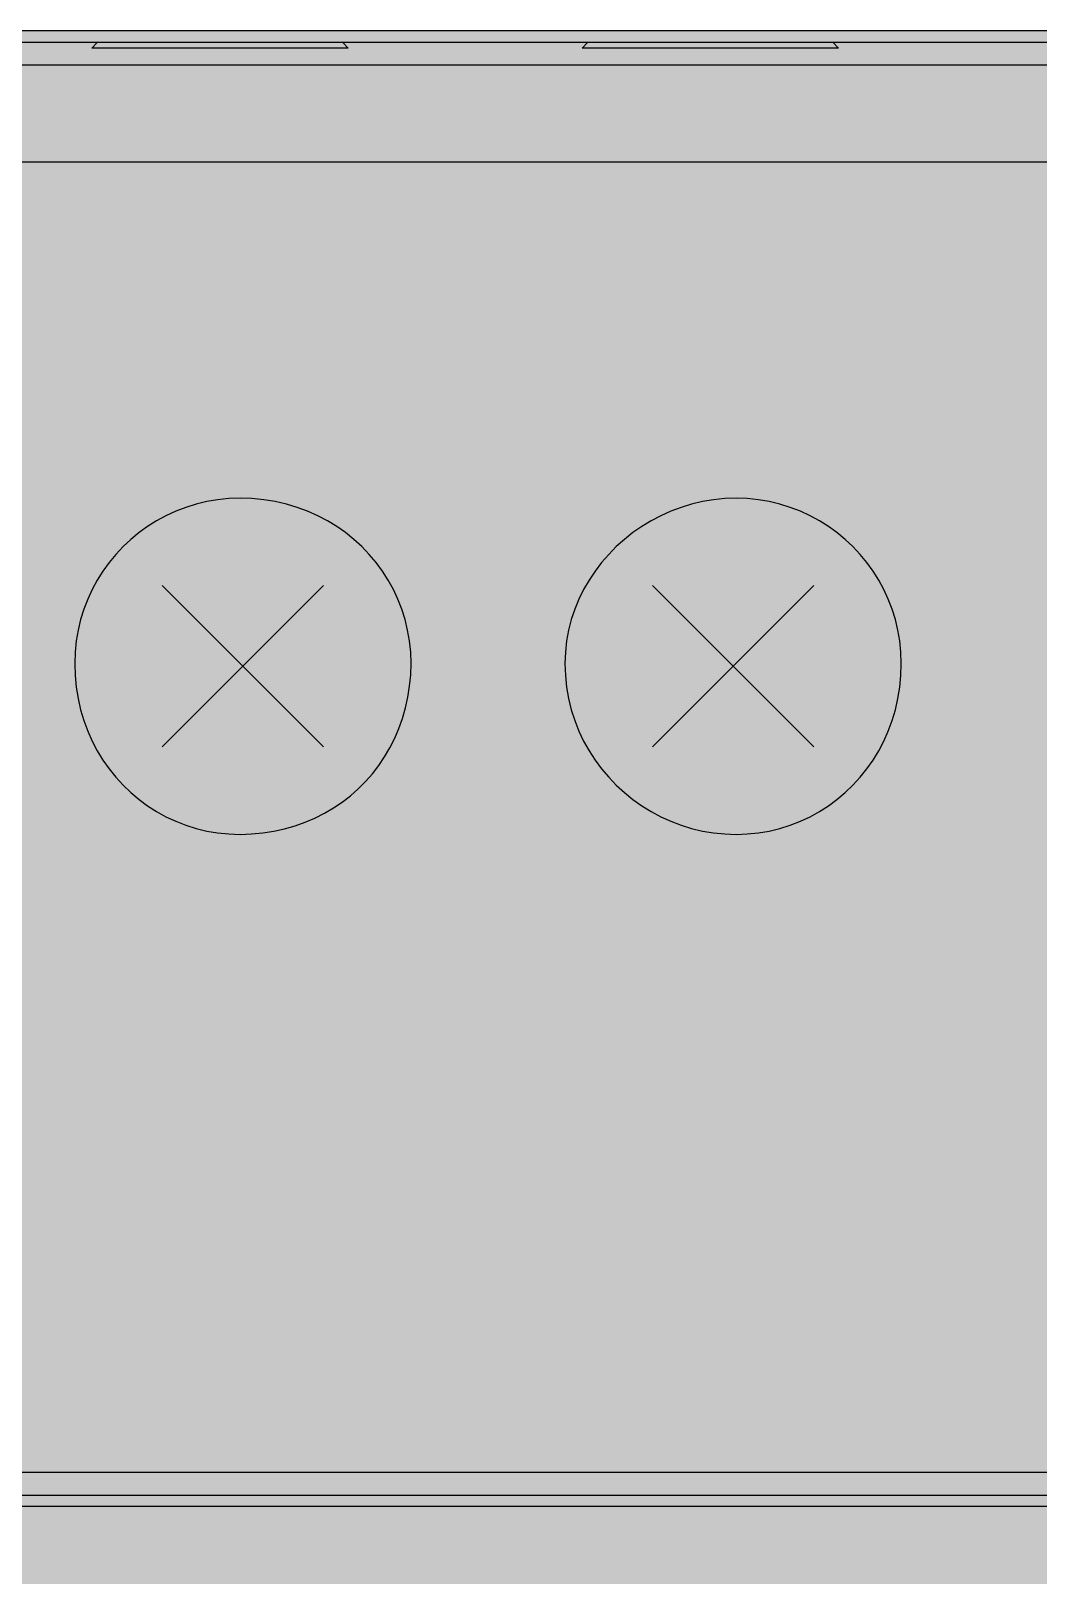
# Model space of a CAD drawing. Header units: millimetres. Extents: x 0 to 966, y -664 to 90.
# Drawn here: x 608.58 to 624.16, y -63.89 to -40 of the extents above; entities that cross this region are included whole.
import ezdxf

# ---------------------------------------------------------------- set-up
doc = ezdxf.new("R2010")
doc.units = ezdxf.units.MM
for name, color, linetype in [('HDL_BODY', 7, 'Continuous'), ('HDL_COLOUR', 7, 'Continuous'), ('HDL_DETAIL', 7, 'Continuous'), ('HDL_PRINT', 7, 'Continuous')]:
    doc.layers.add(name, color=color, linetype=linetype)

# ---------------------------------------------------------------- blocks, each defined once
blk = doc.blocks.new('M_R8.16.1_FRONT')
at = {"layer": 'HDL_BODY', "true_color": 0x202126}
blk.add_hatch(color=250, dxfattribs=at).paths.add_polyline_path([(0, 0), (144, 0), (144, 90), (0, 90)])
at = {"layer": 'HDL_BODY', "true_color": 0x2a2a30}
blk.add_hatch(color=250, dxfattribs=at).paths.add_polyline_path([(0.4, 20.52), (143.6, 20.52), (143.6, 68.31), (0.4, 68.31)])
at = {"layer": 'HDL_COLOUR', "true_color": 0x1a332c}
for points in [[(114.46, 80.215), (114.455, 80.39), (114.437, 80.562), (114.408, 80.73), (114.369, 80.894), (114.318, 81.054), (114.258, 81.209), (114.188, 81.36), (114.108, 81.504), (114.019, 81.643), (113.921, 81.776), (113.815, 81.902), (113.7, 82.022), (113.578, 82.134), (113.448, 82.238), (113.311, 82.334), (113.167, 82.421), (113.017, 82.5), (112.861, 82.57), (112.699, 82.629), (112.532, 82.679), (112.359, 82.719), (112.182, 82.747), (112, 82.765), (111.815, 82.771), (111.64, 82.765), (111.468, 82.747), (111.3, 82.719), (111.136, 82.679), (110.975, 82.629), (110.82, 82.57), (110.67, 82.5), (110.525, 82.421), (110.386, 82.334), (110.253, 82.238), (110.127, 82.134), (110.007, 82.022), (109.895, 81.902), (109.791, 81.776), (109.695, 81.643), (109.607, 81.504), (109.529, 81.36), (109.459, 81.209), (109.399, 81.054), (109.35, 80.894), (109.31, 80.73), (109.282, 80.562), (109.264, 80.39), (109.258, 80.215), (109.264, 80.03), (109.282, 79.848), (109.31, 79.671), (109.35, 79.499), (109.399, 79.331), (109.459, 79.169), (109.529, 79.013), (109.607, 78.863), (109.695, 78.719), (109.791, 78.582), (109.895, 78.453), (110.007, 78.33), (110.127, 78.216), (110.253, 78.11), (110.386, 78.012), (110.525, 77.923), (110.67, 77.843), (110.82, 77.773), (110.975, 77.712), (111.136, 77.662), (111.3, 77.622), (111.468, 77.594), (111.64, 77.576), (111.815, 77.57), (111.993, 77.576), (112.168, 77.592), (112.338, 77.618), (112.504, 77.655), (112.666, 77.701), (112.823, 77.757), (112.974, 77.822), (113.12, 77.896), (113.26, 77.979), (113.394, 78.069), (113.522, 78.168), (113.642, 78.274), (113.756, 78.388), (113.862, 78.509), (113.961, 78.636), (114.052, 78.77), (114.134, 78.91), (114.208, 79.056), (114.273, 79.208), (114.329, 79.364), (114.376, 79.526), (114.412, 79.692), (114.439, 79.862), (114.455, 80.037), (114.46, 80.215)], [(122.044, 80.215), (122.038, 80.39), (122.02, 80.562), (121.992, 80.73), (121.952, 80.894), (121.902, 81.054), (121.843, 81.209), (121.773, 81.36), (121.694, 81.504), (121.607, 81.643), (121.511, 81.776), (121.406, 81.902), (121.294, 82.022), (121.175, 82.134), (121.049, 82.238), (120.916, 82.334), (120.777, 82.421), (120.632, 82.5), (120.482, 82.57), (120.326, 82.629), (120.166, 82.679), (120.002, 82.719), (119.834, 82.747), (119.662, 82.765), (119.487, 82.771), (119.312, 82.765), (119.139, 82.747), (118.968, 82.719), (118.801, 82.679), (118.638, 82.629), (118.479, 82.57), (118.324, 82.5), (118.174, 82.421), (118.03, 82.334), (117.892, 82.238), (117.76, 82.134), (117.635, 82.022), (117.518, 81.902), (117.408, 81.776), (117.307, 81.643), (117.214, 81.504), (117.13, 81.36), (117.056, 81.209), (116.993, 81.054), (116.939, 80.894), (116.897, 80.73), (116.867, 80.562), (116.848, 80.39), (116.841, 80.215), (116.848, 80.03), (116.867, 79.848), (116.897, 79.671), (116.939, 79.499), (116.993, 79.331), (117.056, 79.169), (117.13, 79.013), (117.214, 78.863), (117.307, 78.719), (117.408, 78.582), (117.518, 78.453), (117.635, 78.33), (117.76, 78.216), (117.892, 78.11), (118.03, 78.012), (118.174, 77.923), (118.324, 77.843), (118.479, 77.773), (118.638, 77.712), (118.801, 77.662), (118.968, 77.622), (119.139, 77.594), (119.312, 77.576), (119.487, 77.57), (119.662, 77.576), (119.834, 77.594), (120.002, 77.622), (120.166, 77.662), (120.326, 77.712), (120.482, 77.773), (120.632, 77.843), (120.777, 77.923), (120.916, 78.012), (121.049, 78.11), (121.175, 78.216), (121.294, 78.33), (121.406, 78.453), (121.511, 78.582), (121.607, 78.719), (121.694, 78.863), (121.773, 79.013), (121.843, 79.169), (121.902, 79.331), (121.952, 79.499), (121.992, 79.671), (122.02, 79.848), (122.038, 80.03), (122.044, 80.215)]]:
    blk.add_hatch(color=250, dxfattribs=at).paths.add_polyline_path(points)
at = {"layer": 'HDL_COLOUR', "true_color": 0x9ea4a8}
for points in [[(113.68, 80.17), (113.665, 80.408), (113.618, 80.642), (113.542, 80.867), (113.436, 81.081), (113.304, 81.278), (113.147, 81.457), (112.968, 81.614), (112.77, 81.747), (112.556, 81.852), (112.331, 81.929), (112.097, 81.975), (111.859, 81.991), (111.622, 81.975), (111.388, 81.929), (111.163, 81.852), (110.949, 81.747), (110.751, 81.614), (110.572, 81.457), (110.415, 81.278), (110.282, 81.081), (110.177, 80.867), (110.101, 80.642), (110.054, 80.408), (110.039, 80.17), (110.054, 79.933), (110.101, 79.699), (110.177, 79.474), (110.282, 79.26), (110.415, 79.062), (110.572, 78.883), (110.751, 78.726), (110.949, 78.594), (111.163, 78.489), (111.388, 78.412), (111.622, 78.366), (111.859, 78.35), (112.097, 78.366), (112.331, 78.412), (112.556, 78.489), (112.77, 78.594), (112.968, 78.726), (113.147, 78.883), (113.304, 79.062), (113.436, 79.26), (113.542, 79.474), (113.618, 79.699), (113.665, 79.933)], [(121.263, 80.17), (121.248, 80.408), (121.201, 80.642), (121.125, 80.867), (121.019, 81.081), (120.887, 81.278), (120.73, 81.457), (120.551, 81.614), (120.353, 81.747), (120.139, 81.852), (119.914, 81.929), (119.68, 81.975), (119.443, 81.991), (119.205, 81.975), (118.971, 81.929), (118.746, 81.852), (118.532, 81.747), (118.334, 81.614), (118.155, 81.457), (117.998, 81.278), (117.866, 81.081), (117.76, 80.867), (117.684, 80.642), (117.637, 80.408), (117.622, 80.17), (117.637, 79.933), (117.684, 79.699), (117.76, 79.474), (117.866, 79.26), (117.998, 79.062), (118.155, 78.883), (118.334, 78.726), (118.532, 78.594), (118.746, 78.489), (118.971, 78.412), (119.205, 78.366), (119.443, 78.35), (119.68, 78.366), (119.914, 78.412), (120.139, 78.489), (120.353, 78.594), (120.551, 78.726), (120.73, 78.883), (120.887, 79.062), (121.019, 79.26), (121.125, 79.474), (121.201, 79.699), (121.248, 79.933)]]:
    blk.add_hatch(color=253, dxfattribs=at).paths.add_polyline_path(points)
at = {"layer": 'HDL_PRINT', "true_color": 0xdee1e9}
for points in [[(111.99, 82.771), (111.639, 82.771), (111.639, 85.415), (114.371, 85.415), (116.312, 83.476), (116.047, 83.211), (114.196, 85.064), (111.99, 85.064), (111.99, 82.771)], [(119.663, 82.771), (119.312, 82.771), (119.312, 85.064), (116.752, 85.064), (116.752, 85.415), (119.663, 85.415), (119.663, 82.771)], [(114.371, 75.366), (115.696, 77.481), (116.931, 75.366), (114.371, 75.366)], [(111.374, 75.28), (111.199, 75.28), (111.199, 76.6), (111.16, 76.568), (111.122, 76.544), (111.084, 76.523), (111.046, 76.504), (111.008, 76.484), (110.971, 76.458), (110.934, 76.425), (110.896, 76.418), (110.868, 76.402), (110.844, 76.38), (110.821, 76.359), (110.793, 76.342), (110.755, 76.336), (110.755, 76.514), (110.793, 76.551), (110.832, 76.589), (110.87, 76.626), (110.908, 76.664), (110.945, 76.701), (110.983, 76.739), (111.02, 76.776), (111.058, 76.781), (111.095, 76.796), (111.128, 76.818), (111.156, 76.847), (111.179, 76.88), (111.193, 76.916), (111.199, 76.954), (111.374, 76.954), (111.374, 75.28)], [(111.904, 75.72), (112.08, 75.809), (112.085, 75.738), (112.097, 75.679), (112.115, 75.63), (112.134, 75.592), (112.151, 75.566), (112.164, 75.55), (112.169, 75.544), (112.206, 75.511), (112.243, 75.488), (112.281, 75.472), (112.319, 75.462), (112.356, 75.457), (112.394, 75.455), (112.431, 75.455), (112.475, 75.455), (112.517, 75.458), (112.554, 75.466), (112.583, 75.481), (112.602, 75.507), (112.609, 75.544), (112.641, 75.581), (112.664, 75.619), (112.68, 75.657), (112.689, 75.695), (112.694, 75.733), (112.695, 75.771), (112.696, 75.809), (112.695, 75.852), (112.692, 75.893), (112.685, 75.929), (112.67, 75.958), (112.646, 75.978), (112.609, 75.985), (112.602, 76.021), (112.583, 76.045), (112.554, 76.06), (112.517, 76.068), (112.475, 76.07), (112.431, 76.071), (112.388, 76.071), (112.357, 76.071), (112.331, 76.071), (112.299, 76.071), (112.255, 76.071), (112.255, 76.249), (112.344, 76.249), (112.387, 76.25), (112.428, 76.253), (112.465, 76.26), (112.494, 76.275), (112.513, 76.299), (112.52, 76.336), (112.558, 76.341), (112.594, 76.355), (112.627, 76.378), (112.655, 76.406), (112.676, 76.44), (112.691, 76.476), (112.696, 76.514), (112.689, 76.557), (112.673, 76.598), (112.652, 76.634), (112.632, 76.663), (112.616, 76.683), (112.609, 76.69), (112.565, 76.726), (112.523, 76.75), (112.487, 76.765), (112.457, 76.773), (112.438, 76.776), (112.431, 76.776), (112.394, 76.776), (112.356, 76.774), (112.319, 76.769), (112.281, 76.76), (112.243, 76.745), (112.206, 76.722), (112.169, 76.69), (112.162, 76.683), (112.146, 76.663), (112.124, 76.634), (112.103, 76.598), (112.086, 76.557), (112.08, 76.514), (111.904, 76.514), (111.908, 76.576), (111.919, 76.631), (111.936, 76.679), (111.958, 76.722), (111.985, 76.761), (112.014, 76.797), (112.046, 76.832), (112.08, 76.865), (112.118, 76.898), (112.156, 76.922), (112.193, 76.938), (112.231, 76.947), (112.269, 76.952), (112.306, 76.954), (112.344, 76.954), (112.382, 76.954), (112.419, 76.952), (112.457, 76.947), (112.495, 76.938), (112.533, 76.922), (112.571, 76.898), (112.609, 76.865), (112.652, 76.859), (112.693, 76.842), (112.729, 76.821), (112.759, 76.799), (112.778, 76.783), (112.785, 76.776), (112.818, 76.739), (112.842, 76.701), (112.858, 76.664), (112.867, 76.626), (112.872, 76.589), (112.874, 76.551), (112.874, 76.514), (112.874, 76.476), (112.871, 76.448), (112.863, 76.425), (112.848, 76.402), (112.823, 76.374), (112.785, 76.336), (112.78, 76.303), (112.765, 76.279), (112.743, 76.258), (112.715, 76.239), (112.682, 76.219), (112.646, 76.193), (112.609, 76.16), (112.646, 76.16), (112.684, 76.158), (112.722, 76.153), (112.76, 76.143), (112.798, 76.128), (112.836, 76.104), (112.874, 76.071), (112.906, 76.034), (112.929, 75.996), (112.944, 75.959), (112.954, 75.921), (112.958, 75.884), (112.96, 75.846), (112.961, 75.809), (112.957, 75.746), (112.946, 75.691), (112.928, 75.642), (112.906, 75.599), (112.88, 75.559), (112.85, 75.523), (112.818, 75.489), (112.785, 75.455), (112.748, 75.422), (112.704, 75.39), (112.657, 75.36), (112.608, 75.334), (112.559, 75.312), (112.511, 75.294), (112.468, 75.283), (112.431, 75.28), (112.361, 75.284), (112.3, 75.297), (112.247, 75.313), (112.2, 75.332), (112.158, 75.349), (112.118, 75.361), (112.08, 75.366), (112.022, 75.403), (111.978, 75.446), (111.947, 75.493), (111.926, 75.543), (111.913, 75.592), (111.907, 75.639), (111.904, 75.683), (111.904, 75.72)], [(118.957, 75.28), (118.782, 75.28), (118.782, 76.6), (118.744, 76.564), (118.716, 76.536), (118.693, 76.514), (118.67, 76.491), (118.643, 76.463), (118.606, 76.425), (118.568, 76.42), (118.53, 76.407), (118.492, 76.39), (118.454, 76.371), (118.416, 76.353), (118.379, 76.341), (118.341, 76.336), (118.341, 76.514), (118.403, 76.543), (118.458, 76.565), (118.507, 76.584), (118.55, 76.601), (118.59, 76.618), (118.626, 76.637), (118.66, 76.66), (118.693, 76.69), (118.726, 76.727), (118.751, 76.764), (118.772, 76.802), (118.791, 76.84), (118.811, 76.878), (118.836, 76.916), (118.868, 76.954), (118.957, 76.954), (118.957, 75.28)], [(115.782, 72.459), (115.782, 72.81), (117.017, 72.81), (117.017, 71.754), (116.964, 71.701), (116.912, 71.649), (116.859, 71.599), (116.806, 71.552), (116.753, 71.51), (116.7, 71.473), (116.647, 71.443), (116.594, 71.42), (116.541, 71.405), (116.487, 71.4), (116.411, 71.373), (116.339, 71.348), (116.269, 71.323), (116.202, 71.3), (116.136, 71.279), (116.069, 71.261), (116.002, 71.246), (115.932, 71.234), (115.859, 71.227), (115.782, 71.225), (115.71, 71.227), (115.638, 71.233), (115.566, 71.242), (115.494, 71.255), (115.422, 71.27), (115.35, 71.288), (115.278, 71.308), (115.206, 71.329), (115.134, 71.352), (115.062, 71.376), (114.99, 71.4), (114.92, 71.448), (114.855, 71.497), (114.793, 71.546), (114.737, 71.597), (114.684, 71.649), (114.636, 71.703), (114.592, 71.759), (114.553, 71.819), (114.518, 71.881), (114.487, 71.947), (114.46, 72.016), (114.417, 72.067), (114.381, 72.122), (114.352, 72.181), (114.33, 72.245), (114.313, 72.313), (114.301, 72.385), (114.293, 72.461), (114.288, 72.542), (114.286, 72.627), (114.285, 72.717), (114.285, 72.81), (114.285, 72.882), (114.286, 72.955), (114.288, 73.027), (114.293, 73.099), (114.301, 73.171), (114.313, 73.243), (114.33, 73.316), (114.352, 73.388), (114.381, 73.46), (114.417, 73.532), (114.46, 73.605), (114.487, 73.675), (114.518, 73.741), (114.553, 73.803), (114.592, 73.862), (114.636, 73.919), (114.684, 73.973), (114.737, 74.025), (114.793, 74.075), (114.855, 74.124), (114.92, 74.172), (114.99, 74.22), (115.04, 74.245), (115.095, 74.268), (115.154, 74.291), (115.217, 74.313), (115.285, 74.332), (115.357, 74.35), (115.433, 74.366), (115.514, 74.378), (115.599, 74.388), (115.688, 74.394), (115.782, 74.396), (115.838, 74.393), (115.898, 74.386), (115.961, 74.375), (116.026, 74.36), (116.093, 74.342), (116.159, 74.321), (116.224, 74.298), (116.286, 74.273), (116.346, 74.247), (116.401, 74.22), (116.463, 74.216), (116.518, 74.204), (116.566, 74.184), (116.61, 74.155), (116.649, 74.118), (116.686, 74.072), (116.719, 74.018), (116.752, 73.956), (116.782, 73.923), (116.812, 73.885), (116.841, 73.839), (116.871, 73.787), (116.9, 73.728), (116.93, 73.663), (116.959, 73.591), (116.988, 73.513), (117.017, 73.429), (116.666, 73.34), (116.636, 73.402), (116.613, 73.457), (116.594, 73.505), (116.577, 73.549), (116.559, 73.588), (116.54, 73.624), (116.517, 73.658), (116.487, 73.691), (116.45, 73.729), (116.413, 73.767), (116.375, 73.805), (116.337, 73.843), (116.3, 73.881), (116.262, 73.918), (116.225, 73.956), (116.162, 73.959), (116.106, 73.97), (116.054, 73.984), (116.004, 74), (115.954, 74.017), (115.901, 74.031), (115.845, 74.041), (115.782, 74.045), (115.716, 74.041), (115.652, 74.031), (115.589, 74.017), (115.529, 74), (115.474, 73.984), (115.423, 73.97), (115.379, 73.959), (115.341, 73.956), (115.279, 73.923), (115.225, 73.89), (115.176, 73.857), (115.132, 73.824), (115.093, 73.791), (115.057, 73.758), (115.023, 73.724), (114.99, 73.691), (114.952, 73.654), (114.916, 73.616), (114.882, 73.579), (114.854, 73.541), (114.831, 73.504), (114.817, 73.466), (114.812, 73.429), (114.786, 73.375), (114.76, 73.322), (114.736, 73.267), (114.713, 73.21), (114.692, 73.152), (114.673, 73.091), (114.658, 73.027), (114.646, 72.959), (114.639, 72.887), (114.636, 72.81), (114.639, 72.731), (114.646, 72.652), (114.658, 72.574), (114.673, 72.498), (114.692, 72.424), (114.713, 72.353), (114.736, 72.285), (114.76, 72.22), (114.786, 72.16), (114.812, 72.105), (114.845, 72.05), (114.883, 72), (114.927, 71.955), (114.975, 71.915), (115.026, 71.878), (115.081, 71.844), (115.137, 71.813), (115.196, 71.783), (115.255, 71.754), (115.314, 71.724), (115.372, 71.696), (115.431, 71.668), (115.489, 71.643), (115.548, 71.621), (115.606, 71.602), (115.665, 71.588), (115.723, 71.579), (115.782, 71.576), (115.841, 71.579), (115.901, 71.587), (115.96, 71.599), (116.018, 71.613), (116.077, 71.628), (116.136, 71.642), (116.195, 71.654), (116.253, 71.662), (116.312, 71.665), (116.374, 71.698), (116.429, 71.731), (116.477, 71.764), (116.521, 71.797), (116.561, 71.83), (116.598, 71.863), (116.632, 71.896), (116.666, 71.93), (116.666, 72.459), (115.782, 72.459)]]:
    blk.add_hatch(color=254, dxfattribs=at).paths.add_polyline_path(points)
h = blk.add_hatch(color=254, dxfattribs=at)
h.paths.add_polyline_path([(120.103, 75.28), (120.103, 75.72), (119.398, 75.72), (119.398, 75.895), (120.193, 76.954), (120.368, 76.954), (120.368, 75.895), (120.544, 75.895), (120.544, 75.72), (120.368, 75.72), (120.368, 75.28), (120.103, 75.28)])
h.paths.add_polyline_path([(120.103, 75.895), (120.103, 76.6), (119.663, 75.895), (120.103, 75.895)])
at = {"layer": 'HDL_DETAIL', "color": 251, "true_color": 0x52555c}
for points in [[(0, 0), (144, 0), (144, 90), (0, 90), (0, 0)], [(114.46, 80.215), (114.455, 80.39), (114.437, 80.562), (114.408, 80.73), (114.369, 80.894), (114.318, 81.054), (114.258, 81.209), (114.188, 81.36), (114.108, 81.504), (114.019, 81.643), (113.921, 81.776), (113.815, 81.902), (113.7, 82.022), (113.578, 82.134), (113.448, 82.238), (113.311, 82.334), (113.167, 82.421), (113.017, 82.5), (112.861, 82.57), (112.699, 82.629), (112.532, 82.679), (112.359, 82.719), (112.182, 82.747), (112, 82.765), (111.815, 82.771), (111.64, 82.765), (111.468, 82.747), (111.3, 82.719), (111.136, 82.679), (110.975, 82.629), (110.82, 82.57), (110.67, 82.5), (110.525, 82.421), (110.386, 82.334), (110.253, 82.238), (110.127, 82.134), (110.007, 82.022), (109.895, 81.902), (109.791, 81.776), (109.695, 81.643), (109.607, 81.504), (109.529, 81.36), (109.459, 81.209), (109.399, 81.054), (109.35, 80.894), (109.31, 80.73), (109.282, 80.562), (109.264, 80.39), (109.258, 80.215), (109.264, 80.03), (109.282, 79.848), (109.31, 79.671), (109.35, 79.499), (109.399, 79.331), (109.459, 79.169), (109.529, 79.013), (109.607, 78.863), (109.695, 78.719), (109.791, 78.582), (109.895, 78.453), (110.007, 78.33), (110.127, 78.216), (110.253, 78.11), (110.386, 78.012), (110.525, 77.923), (110.67, 77.843), (110.82, 77.773), (110.975, 77.712), (111.136, 77.662), (111.3, 77.622), (111.468, 77.594), (111.64, 77.576), (111.815, 77.57), (111.993, 77.576), (112.168, 77.592), (112.338, 77.618), (112.504, 77.655), (112.666, 77.701), (112.823, 77.757), (112.974, 77.822), (113.12, 77.896), (113.26, 77.979), (113.394, 78.069), (113.522, 78.168), (113.642, 78.274), (113.756, 78.388), (113.862, 78.509), (113.961, 78.636), (114.052, 78.77), (114.134, 78.91), (114.208, 79.056), (114.273, 79.208), (114.329, 79.364), (114.376, 79.526), (114.412, 79.692), (114.439, 79.862), (114.455, 80.037), (114.46, 80.215)], [(122.044, 80.215), (122.038, 80.39), (122.02, 80.562), (121.992, 80.73), (121.952, 80.894), (121.902, 81.054), (121.843, 81.209), (121.773, 81.36), (121.694, 81.504), (121.607, 81.643), (121.511, 81.776), (121.406, 81.902), (121.294, 82.022), (121.175, 82.134), (121.049, 82.238), (120.916, 82.334), (120.777, 82.421), (120.632, 82.5), (120.482, 82.57), (120.326, 82.629), (120.166, 82.679), (120.002, 82.719), (119.834, 82.747), (119.662, 82.765), (119.487, 82.771), (119.312, 82.765), (119.139, 82.747), (118.968, 82.719), (118.801, 82.679), (118.638, 82.629), (118.479, 82.57), (118.324, 82.5), (118.174, 82.421), (118.03, 82.334), (117.892, 82.238), (117.76, 82.134), (117.635, 82.022), (117.518, 81.902), (117.408, 81.776), (117.307, 81.643), (117.214, 81.504), (117.13, 81.36), (117.056, 81.209), (116.993, 81.054), (116.939, 80.894), (116.897, 80.73), (116.867, 80.562), (116.848, 80.39), (116.841, 80.215), (116.848, 80.03), (116.867, 79.848), (116.897, 79.671), (116.939, 79.499), (116.993, 79.331), (117.056, 79.169), (117.13, 79.013), (117.214, 78.863), (117.307, 78.719), (117.408, 78.582), (117.518, 78.453), (117.635, 78.33), (117.76, 78.216), (117.892, 78.11), (118.03, 78.012), (118.174, 77.923), (118.324, 77.843), (118.479, 77.773), (118.638, 77.712), (118.801, 77.662), (118.968, 77.622), (119.139, 77.594), (119.312, 77.576), (119.487, 77.57), (119.662, 77.576), (119.834, 77.594), (120.002, 77.622), (120.166, 77.662), (120.326, 77.712), (120.482, 77.773), (120.632, 77.843), (120.777, 77.923), (120.916, 78.012), (121.049, 78.11), (121.175, 78.216), (121.294, 78.33), (121.406, 78.453), (121.511, 78.582), (121.607, 78.719), (121.694, 78.863), (121.773, 79.013), (121.843, 79.169), (121.902, 79.331), (121.952, 79.499), (121.992, 79.671), (122.02, 79.848), (122.038, 80.03), (122.044, 80.215)], [(0, 22.301), (144, 22.301), (144, 67.697), (0, 67.697), (0, 22.301)]]:
    blk.add_lwpolyline(points, close=True, dxfattribs=at)
for points in [[(78.041, 89.824), (143.648, 89.824)], [(78.041, 89.824), (143.648, 89.824)], [(78.041, 89.824), (143.648, 89.824)], [(78.041, 89.824), (143.648, 89.824)], [(78.041, 89.824), (143.648, 89.824)], [(78.041, 89.824), (143.648, 89.824)], [(78.041, 89.824), (143.648, 89.824)], [(78.041, 89.824), (143.648, 89.824)], [(78.041, 89.824), (143.648, 89.824)], [(78.041, 89.824), (143.648, 89.824)], [(78.041, 89.824), (143.648, 89.824)], [(78.041, 89.824), (143.648, 89.824)], [(78.041, 89.824), (143.648, 89.824)], [(78.041, 89.824), (143.648, 89.824)], [(78.041, 89.824), (143.648, 89.824)], [(78.041, 89.824), (143.648, 89.824)], [(78.041, 89.824), (143.648, 89.824)], [(78.041, 89.824), (143.648, 89.824)], [(78.041, 89.824), (143.648, 89.824)], [(78.041, 89.824), (143.648, 89.824)], [(78.041, 89.824), (143.648, 89.824)], [(109.523, 89.735), (109.609, 89.824)], [(113.49, 89.735), (113.401, 89.735), (113.136, 89.735), (112.696, 89.735), (112.08, 89.735), (111.464, 89.735), (110.844, 89.735), (110.315, 89.735), (109.874, 89.735), (109.609, 89.735), (109.523, 89.735)], [(109.609, 89.824), (109.874, 89.824), (110.315, 89.824), (110.844, 89.824), (111.464, 89.824), (112.08, 89.824), (112.696, 89.824), (113.136, 89.824), (113.401, 89.824), (113.49, 89.735)], [(117.106, 89.735), (117.193, 89.824)], [(121.073, 89.735), (120.987, 89.735), (120.722, 89.735), (120.279, 89.735), (119.752, 89.735), (119.133, 89.735), (118.517, 89.735), (117.898, 89.735), (117.457, 89.735), (117.193, 89.735), (117.106, 89.735)], [(117.193, 89.824), (117.457, 89.824), (117.898, 89.824), (118.517, 89.824), (119.133, 89.824), (119.752, 89.824), (120.279, 89.824), (120.722, 89.824), (120.987, 89.824), (121.073, 89.735)], [(143.296, 89.47), (0, 89.47)], [(143.296, 89.47), (0, 89.47)], [(143.296, 89.47), (0, 89.47)], [(143.296, 89.47), (0, 89.47)], [(143.296, 89.47), (0, 89.47)], [(143.296, 89.47), (0, 89.47)], [(143.296, 89.47), (0, 89.47)], [(143.296, 89.47), (0, 89.47)], [(143.296, 89.47), (0, 89.47)], [(143.296, 89.47), (0, 89.47)], [(143.296, 89.47), (0, 89.47)], [(143.296, 89.47), (0, 89.47)], [(143.296, 89.47), (0, 89.47)], [(143.296, 89.47), (0, 89.47)], [(143.296, 89.47), (0, 89.47)], [(143.296, 89.47), (0, 89.47)], [(143.296, 89.47), (0, 89.47)], [(143.296, 89.47), (0, 89.47)], [(143.296, 89.47), (0, 89.47)], [(143.296, 89.47), (0, 89.47)], [(143.296, 89.47), (0, 89.47)], [(143.296, 87.971), (0.088, 87.971)], [(143.296, 87.971), (0.088, 87.971)], [(143.296, 87.971), (0.088, 87.971)], [(143.296, 87.971), (0.088, 87.971)], [(143.296, 87.971), (0.088, 87.971)], [(143.296, 87.971), (0.088, 87.971)], [(143.296, 87.971), (0.088, 87.971)], [(143.296, 87.971), (0.088, 87.971)], [(143.296, 87.971), (0.088, 87.971)], [(143.296, 87.971), (0.088, 87.971)], [(143.296, 87.971), (0.088, 87.971)], [(143.296, 87.971), (0.088, 87.971)], [(143.296, 87.971), (0.088, 87.971)], [(143.296, 87.971), (0.088, 87.971)], [(143.296, 87.971), (0.088, 87.971)], [(143.296, 87.971), (0.088, 87.971)], [(143.296, 87.971), (0.088, 87.971)], [(143.296, 87.971), (0.088, 87.971)], [(143.296, 87.971), (0.088, 87.971)], [(143.296, 87.971), (0.088, 87.971)], [(143.296, 87.971), (0.088, 87.971)], [(0.088, 67.345), (143.296, 67.345)], [(0.088, 67.345), (143.296, 67.345)], [(0.088, 67.345), (143.296, 67.345)], [(0.088, 67.345), (143.296, 67.345)], [(0.088, 67.345), (143.296, 67.345)], [(0.088, 67.345), (143.296, 67.345)], [(0.088, 67.345), (143.296, 67.345)], [(0.088, 67.345), (143.296, 67.345)], [(0.088, 67.345), (143.296, 67.345)], [(0.088, 67.345), (143.296, 67.345)], [(0.088, 67.345), (143.296, 67.345)], [(0.088, 67.345), (143.296, 67.345)], [(0.088, 67.345), (143.296, 67.345)], [(0.088, 67.345), (143.296, 67.345)], [(0.088, 67.345), (143.296, 67.345)], [(0.088, 67.345), (143.296, 67.345)], [(0.088, 67.345), (143.296, 67.345)], [(0.088, 67.345), (143.296, 67.345)], [(0.088, 67.345), (143.296, 67.345)], [(0.088, 67.345), (143.296, 67.345)], [(0.088, 67.345), (143.296, 67.345)], [(143.121, 67.17), (0.265, 67.17)], [(143.121, 67.17), (0.265, 67.17)], [(143.121, 67.17), (0.265, 67.17)], [(143.121, 67.17), (0.265, 67.17)], [(143.121, 67.17), (0.265, 67.17)], [(143.121, 67.17), (0.265, 67.17)], [(143.121, 67.17), (0.265, 67.17)], [(143.121, 67.17), (0.265, 67.17)], [(143.121, 67.17), (0.265, 67.17)], [(143.121, 67.17), (0.265, 67.17)], [(143.121, 67.17), (0.265, 67.17)], [(143.121, 67.17), (0.265, 67.17)], [(143.121, 67.17), (0.265, 67.17)], [(143.121, 67.17), (0.265, 67.17)], [(143.121, 67.17), (0.265, 67.17)], [(143.121, 67.17), (0.265, 67.17)], [(143.121, 67.17), (0.265, 67.17)], [(143.121, 67.17), (0.265, 67.17)], [(143.121, 67.17), (0.265, 67.17)], [(143.121, 67.17), (0.265, 67.17)], [(143.121, 67.17), (0.265, 67.17)]]:
    blk.add_lwpolyline(points, dxfattribs=at)
at = {"layer": 'HDL_DETAIL', "color": 250, "true_color": 0x25292b}
for points in [[(110.611, 78.922), (113.108, 81.419)], [(110.611, 81.419), (113.108, 78.922)], [(118.194, 78.922), (120.691, 81.419)], [(118.194, 81.419), (120.691, 78.922)]]:
    blk.add_lwpolyline(points, dxfattribs=at)

msp = doc.modelspace()

# ---------------------------------------------------------------- block references
msp.add_blockref('M_R8.16.1_FRONT', (500, -130))

doc.saveas('drawing.dxf')
